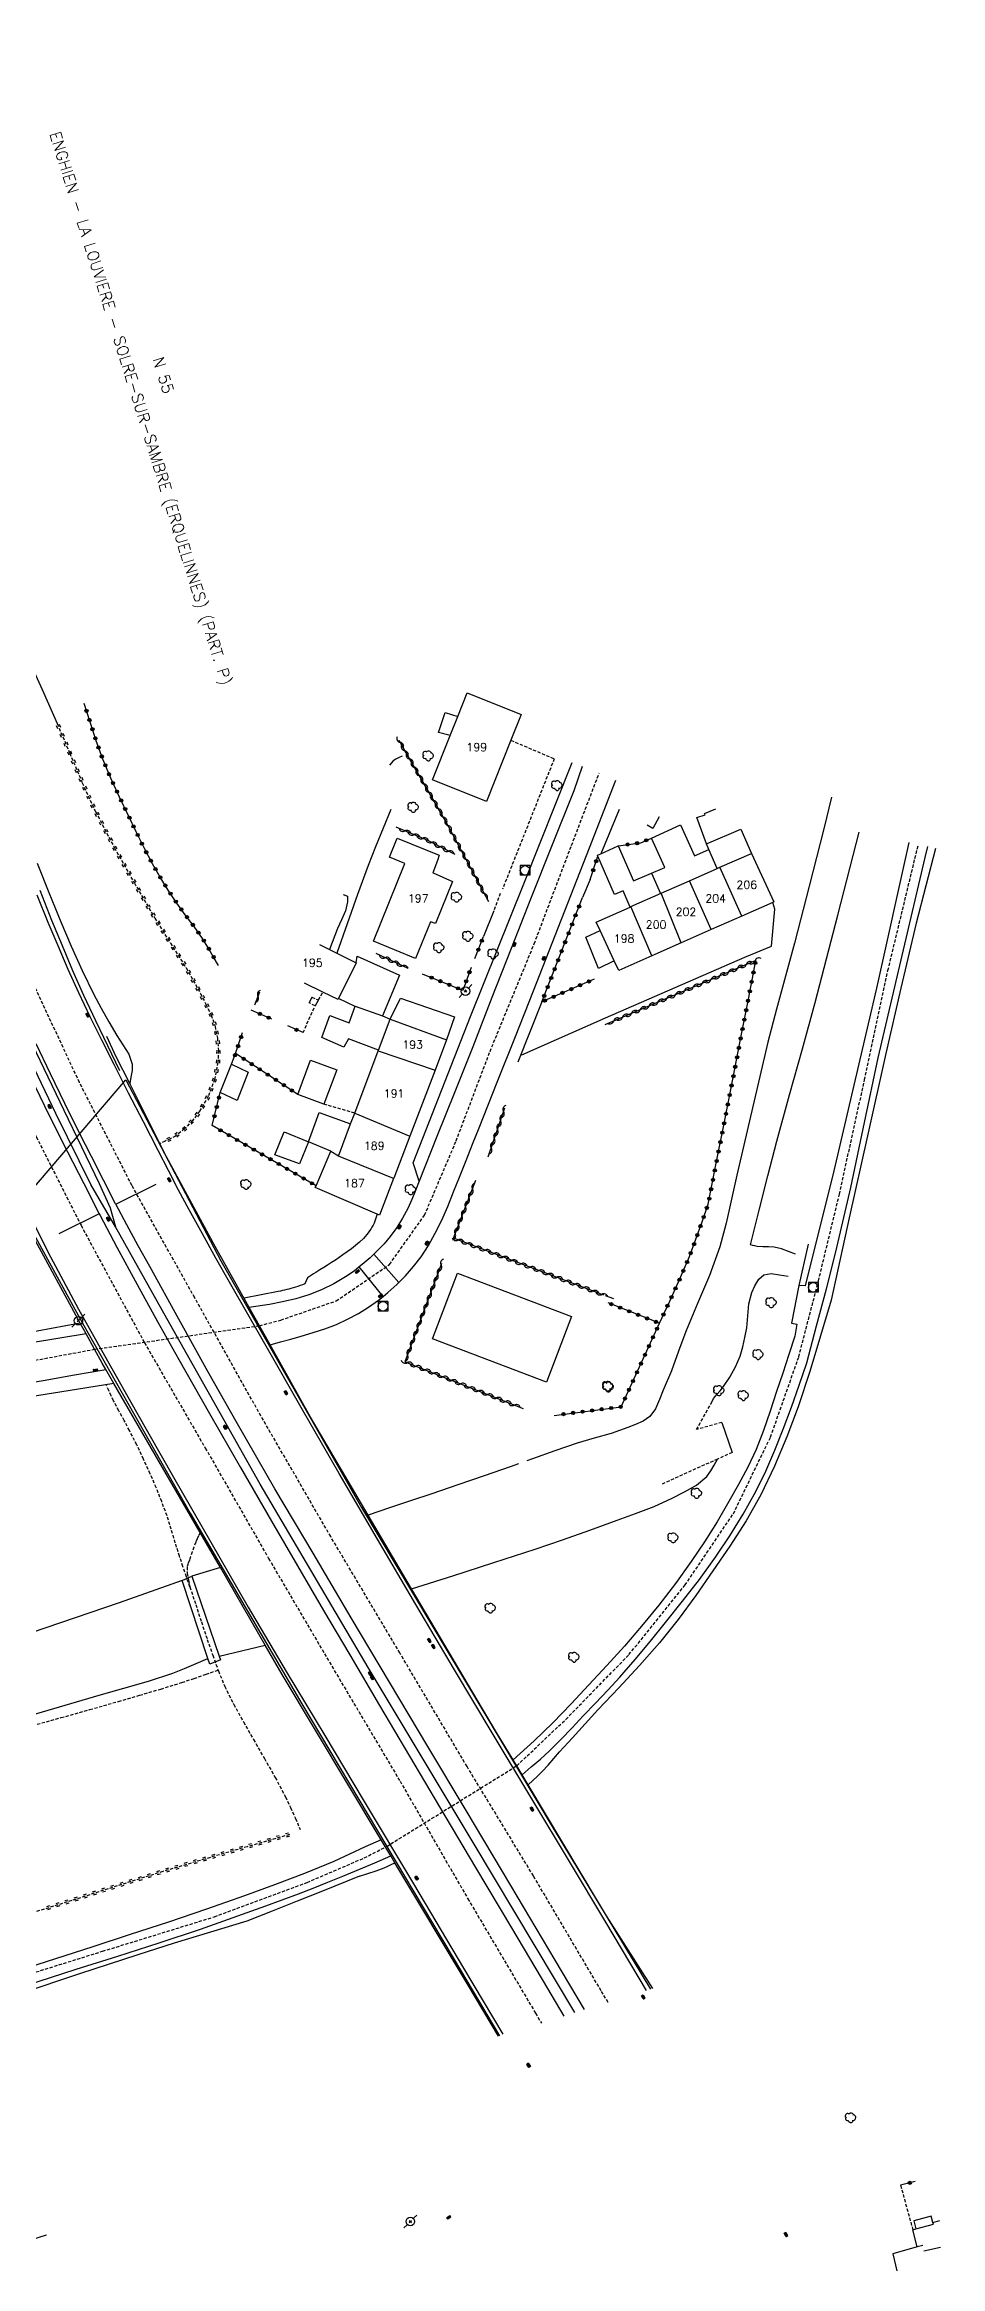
# Model space of a CAD drawing. Header units: millimetres. Extents: x 132999 to 134001, y 129000 to 130000.
# Drawn here: x 133276.5 to 133416.4, y 129652.9 to 130000 of the extents above; entities that cross this region are included whole.
import ezdxf
from ezdxf.enums import TextEntityAlignment as Align

# ---------------------------------------------------------------- set-up
doc = ezdxf.new("R2010")
doc.units = ezdxf.units.MM
doc.linetypes.add('DASHED', pattern=[0.75, 0.5, -0.25])
doc.layers.get('0').update_dxf_attribs({"linetype": 'CONTINUOUS'})
for name, color, linetype in [('W0001', 6, 'DASHED'), ('W0008', 7, 'CONTINUOUS'), ('W0010', 4, 'CONTINUOUS'), ('W0014', 7, 'CONTINUOUS'), ('W0017', 7, 'CONTINUOUS'), ('W0020', 2, 'CONTINUOUS'), ('W0070', 7, 'DASHED'), ('W0071', 7, 'CONTINUOUS'), ('W0101', 7, 'CONTINUOUS'), ('W0104', 1, 'CONTINUOUS'), ('W0105', 7, 'CONTINUOUS'), ('W0112', 1, 'DASHED'), ('W0120', 7, 'CONTINUOUS'), ('W0211', 2, 'CONTINUOUS'), ('W0214', 2, 'CONTINUOUS'), ('W0220', 5, 'DASHED'), ('W0300', 7, 'CONTINUOUS'), ('W0310', 3, 'CONTINUOUS'), ('W0323', 7, 'CONTINUOUS'), ('W0333', 7, 'CONTINUOUS'), ('W0401', 7, 'CONTINUOUS'), ('W0420', 7, 'CONTINUOUS'), ('W0473', 7, 'CONTINUOUS'), ('W0510', 5, 'CONTINUOUS'), ('W0511', 5, 'CONTINUOUS'), ('W0989', 7, 'CONTINUOUS'), ('W0990', 7, 'CONTINUOUS'), ('W0991', 7, 'CONTINUOUS'), ('W1102', 7, 'CONTINUOUS')]:
    doc.layers.add(name, color=color, linetype=linetype)
doc.styles.get("Standard").update_dxf_attribs({"font": 'romans.shx', "width": 0.85})

# ---------------------------------------------------------------- blocks, each defined once
blk = doc.blocks.new('T401')
for p, q in [((-0.3, 0.3), (0, 0.3)), ((-0.3, -0.25), (-0.3, 0.3)), ((-0.3, 0.15), (0, 0.15)), ((-0.3, 0), (0, 0)), ((0, 0.3), (0, -0.25)), ((-0.3, -0.15), (0, -0.15)), ((-0.3, -0.25), (-0.3, -0.3)), ((-0.3, -0.3), (0, -0.3)), ((0, -0.3), (0, -0.25))]:
    blk.add_line(p, q)
blk = doc.blocks.new('T473')
for p, q in [((-0.166667, 0.166667), (0.166667, -0.166667)), ((-0.166667, -0.166667), (0.166667, 0.166667)), ((0.500001, 0.500001), (1.000002, 1.000002)), ((-1.000002, -1.000002), (-0.500001, -0.500001))]:
    blk.add_line(p, q)
blk.add_ellipse((0, 0), major_axis=(0.471405, 0.471405), ratio=1, start_param=5.4977871438, end_param=11.780972451)
blk = doc.blocks.new('T420')
for p, q in [((0.75, 0.75), (-0.75, 0.75)), ((-0.75, 0.75), (-0.75, -0.75)), ((0.75, 0.75), (0.75, -0.75)), ((0.75, -0.75), (-0.75, -0.75))]:
    blk.add_line(p, q)
blk.add_ellipse((0, 0), major_axis=(-0.53, 0.53), ratio=1, start_param=3.926991, end_param=10.210176)
blk = doc.blocks.new('T300')
for p, q in [((-0.8, 0.51), (-0.86, 0.34)), ((-0.86, 0.34), (-0.86, 0.17)), ((-0.86, 0.17), (-0.74, 0.06)), ((-0.69, 0.63), (-0.8, 0.51)), ((-0.8, -0.06), (-0.74, 0.06)), ((-0.74, 0.06), (-0.69, 0.11)), ((-0.57, 0.69), (-0.69, 0.63)), ((-0.46, 0.69), (-0.57, 0.69)), ((-0.29, 0.63), (-0.46, 0.69)), ((-0.29, 0.63), (-0.17, 0.74)), ((-0.23, 0.57), (-0.29, 0.63)), ((-0.17, 0.74), (-0.06, 0.8)), ((-0.06, 0.8), (0.06, 0.8)), ((0.06, 0.8), (0.23, 0.74)), ((0.23, 0.74), (0.34, 0.63)), ((0.34, 0.63), (0.4, 0.51)), ((0.46, 0.46), (0.34, 0.46)), ((0.4, 0.51), (0.4, 0.46)), ((0.57, 0.4), (0.46, 0.46)), ((0.57, 0.4), (0.69, 0.29)), ((0.69, 0.29), (0.74, 0.17)), ((0.74, 0.06), (0.69, -0.17)), ((0.74, 0.17), (0.74, 0.06)), ((-0.8, -0.17), (-0.8, -0.06)), ((-0.8, -0.23), (-0.8, -0.17)), ((-0.74, -0.34), (-0.8, -0.23)), ((-0.69, -0.4), (-0.74, -0.34)), ((-0.51, -0.46), (-0.69, -0.4)), ((-0.4, -0.46), (-0.51, -0.46)), ((-0.4, -0.46), (-0.34, -0.46)), ((-0.34, -0.46), (-0.34, -0.4)), ((-0.34, -0.51), (-0.34, -0.46)), ((-0.29, -0.63), (-0.34, -0.51)), ((-0.17, -0.74), (-0.29, -0.63)), ((-0.06, -0.8), (-0.17, -0.74)), ((0.06, -0.8), (-0.06, -0.8)), ((0.17, -0.74), (0.06, -0.8)), ((0.23, -0.69), (0.17, -0.74)), ((0.29, -0.46), (0.23, -0.46)), ((0.29, -0.63), (0.23, -0.69)), ((0.46, -0.4), (0.29, -0.46)), ((0.34, -0.51), (0.29, -0.63)), ((0.34, -0.51), (0.34, -0.46)), ((0.57, -0.34), (0.46, -0.4)), ((0.63, -0.29), (0.57, -0.34)), ((0.69, -0.17), (0.63, -0.29))]:
    blk.add_line(p, q)
blk = doc.blocks.new('t323o')
at = {"color": 0, "linetype": 'Continuous'}
for radius in [0.25, 0.15]:
    blk.add_circle((0, 0), radius, dxfattribs=at)
blk = doc.blocks.new('t310o')
at = {"color": 0, "linetype": 'Continuous'}
for centre, start, end in [((-0.5, 0.38), 216.8699, 323.1304), ((0.5, -0.37), 36.8699, 143.1303)]:
    blk.add_arc(centre, 0.625, start, end, dxfattribs=at)
blk = doc.blocks.new('t220o')
at = {"color": 0, "linetype": 'Continuous'}
for p, q in [((-0.25, 0.25), (0.25, 0.25)), ((-0.25, -0.25), (0.25, -0.25))]:
    blk.add_line(p, q, dxfattribs=at)

msp = doc.modelspace()

# ---------------------------------------------------------------- linework, layer by layer
at = {"layer": 'W0001'}
for points in [[(133223.84, 130000), (133226.65, 129979.45), (133230.53, 129958.02), (133235.12, 129937.94), (133240.2, 129918.66), (133246.79, 129898.31), (133253.05, 129880.1), (133259.47, 129863.84), (133266.93, 129846.77), (133275.21, 129829.37), (133282.2, 129815.55), (133292.1, 129797.22), (133301.61, 129780.76), (133311.5, 129763.51), (133320.99, 129747.33), (133332.02, 129728.72), (133342.61, 129710.36), (133353.18, 129692.49), (133354.09, 129690.95)], [(133364.5, 129694.18), (133363.42, 129696), (133352.85, 129713.93), (133342.48, 129731.02), (133331.99, 129748.75), (133321.19, 129766.93), (133310.3, 129785.76), (133299.95, 129804.24), (133290.15, 129821.77), (133281.95, 129837.88), (133274.38, 129854.08), (133268.23, 129869.03), (133262.81, 129884.18), (133257.6, 129898.76), (133252.76, 129913.82), (133248.76, 129928.59), (133245.16, 129944.04), (133241.76, 129960.32), (133238.97, 129975.76), (133236.57, 129992.51), (133235.7, 130000)], [(133256.24, 129791.49), (133272.83, 129794.07), (133284.31, 129796.19), (133310.07, 129799.87), (133313.41, 129800.76), (133322.06, 129803.75), (133330.38, 129809.44), (133335.85, 129817.14), (133340.78, 129828.73), (133346.07, 129842.71), (133352.98, 129859.54), (133358.8, 129874.9), (133363.1, 129886.15)], [(133205.71, 129676), (133214.2, 129678.69), (133231.33, 129684.36), (133250.91, 129690.76), (133268.02, 129696.69), (133285.56, 129702.16), (133303.04, 129707.55), (133317.51, 129712.91), (133326.42, 129716.74), (133329.94, 129718.54), (133350.24, 129731.13), (133357.91, 129738.38), (133367.77, 129748.49), (133376.54, 129759.37), (133384.07, 129770.51), (133389.88, 129782.48), (133394.28, 129795), (133397.36, 129806.87), (133400.63, 129820.4), (133404.55, 129838.25), (133408.21, 129855.36), (133412.96, 129875.03)]]:
    msp.add_lwpolyline(points, dxfattribs=at)
at = {"layer": 'W0008'}
for points in [[(133360.46, 129887.21), (133359.15, 129883.42), (133355.76, 129874.96), (133352.39, 129866.48), (133349.38, 129858.8), (133346.38, 129851.11), (133343.37, 129843.43), (133340.59, 129836.42), (133337.79, 129829.43), (133334.99, 129822.43)], [(133351.07, 129729.74), (133352.5, 129730.96), (133353.94, 129732.19), (133355.34, 129733.46), (133357.14, 129735.24), (133358.89, 129737.08), (133360.63, 129738.92), (133362.54, 129740.92), (133364.45, 129742.92), (133366.32, 129744.95), (133368.75, 129747.75), (133371.13, 129750.6), (133373.46, 129753.49), (133376.14, 129756.83), (133378.76, 129760.22), (133381.27, 129763.7), (133383.5, 129767.04), (133385.62, 129770.45), (133387.58, 129773.95), (133389.12, 129777.14), (133390.54, 129780.41), (133391.86, 129783.7), (133393.14, 129787.13), (133394.33, 129790.6), (133395.52, 129794.06), (133397.06, 129799.84), (133398.6, 129805.61), (133400.07, 129811.4), (133402.4, 129821.47), (133404.54, 129831.59), (133406.68, 129841.7), (133414.04, 129873.01), (133414.42, 129874.7)], [(133411.49, 129875.36), (133406.4, 129852.6), (133399.76, 129824.04), (133395.29, 129806.1), (133394.3, 129806.16)], [(133370.53, 129696.04), (133369.38, 129697.96), (133364.02, 129706.94), (133358.66, 129715.91), (133352.61, 129725.97), (133346.57, 129736.04), (133340.55, 129746.12), (133334.51, 129756.32), (133328.5, 129766.54), (133322.53, 129776.79), (133316.79, 129786.73), (133311.09, 129796.7), (133305.38, 129806.66), (133303.27, 129810.43), (133301.15, 129814.2), (133299.07, 129817.98), (133297.45, 129821.05), (133295.86, 129824.13), (133294.27, 129827.22), (133291.95, 129831.69), (133289.64, 129836.17), (133287.36, 129840.66), (133285.49, 129844.38), (133283.64, 129848.12), (133281.85, 129851.88), (133280.2, 129855.51), (133278.61, 129859.18), (133277.07, 129862.86), (133275.35, 129867.1)], [(133281.97, 129829.97), (133279.7, 129834.6), (133277.43, 129839.23), (133275.22, 129843.88)], [(133274.36, 129838.64), (133277.2, 129832.83), (133280.09, 129827.05), (133282.62, 129822.07), (133285.05, 129817.37), (133285.19, 129817.1), (133287.8, 129812.16), (133290.98, 129806.29), (133294.22, 129800.44), (133297.49, 129794.61), (133302.26, 129786.16), (133307.09, 129777.74), (133311.95, 129769.34), (133316, 129762.37), (133320.08, 129755.41), (133324.16, 129748.46), (133328.83, 129740.54), (133333.52, 129732.63), (133338.2, 129724.72)], [(133292.93, 129809.1), (133291.14, 129812.36), (133289.36, 129815.63), (133287.63, 129818.84), (133287.6, 129818.91), (133285.7, 129822.58), (133283.83, 129826.28), (133281.97, 129829.97)], [(133274.9, 129815.68), (133277.43, 129810.61), (133281.79, 129802.46), (133286.33, 129794.4), (133290.87, 129786.35)], [(133360.85, 129693.05), (133356.25, 129700.78), (133349.31, 129712.45), (133342.37, 129724.13), (133336.37, 129734.16), (133330.37, 129744.2), (133324.39, 129754.25), (133318.43, 129764.32), (133312.49, 129774.41), (133306.63, 129784.54), (133302.03, 129792.71), (133297.48, 129800.9), (133292.93, 129809.1)], [(133394.3, 129806.16), (133393.16, 129800.28), (133393.99, 129800.1), (133393.68, 129798.25)], [(133393.68, 129798.25), (133392.74, 129795.35), (133391.79, 129792.46), (133390.82, 129789.57), (133389.82, 129786.54), (133388.8, 129783.51), (133387.63, 129780.55), (133386.33, 129777.79), (133384.89, 129775.09), (133383.39, 129772.43), (133381.52, 129769.24), (133379.55, 129766.12), (133377.49, 129763.05), (133375.01, 129759.6), (133372.42, 129756.23), (133369.73, 129752.93), (133367.07, 129749.82), (133364.32, 129746.77), (133361.52, 129743.77), (133358.73, 129740.79), (133355.89, 129737.86), (133352.96, 129735.02), (133351.87, 129734.03), (133350.77, 129733.05), (133349.67, 129732.07)], [(133290.87, 129786.35), (133296.66, 129776.2), (133302.45, 129766.05), (133308.29, 129755.93), (133314.25, 129745.88), (133320.26, 129735.85), (133326.27, 129725.83), (133334.11, 129712.68), (133341.94, 129699.53), (133348.07, 129689.22)], [(133338.2, 129724.72), (133343.83, 129715.26), (133349.45, 129705.8), (133355.07, 129696.33), (133357.61, 129692.04)], [(133329.05, 129719.59), (133326.6, 129718.45), (133324.15, 129717.31), (133321.69, 129716.2), (133317.08, 129714.3), (133312.42, 129712.52), (133307.74, 129710.8), (133301.81, 129708.72), (133295.86, 129706.73), (133289.89, 129704.77), (133284.07, 129702.86), (133278.24, 129700.99), (133272.4, 129699.12), (133266.67, 129697.31), (133260.92, 129695.5), (133255.19, 129693.67), (133249.06, 129691.64), (133242.95, 129689.57), (133236.83, 129687.52), (133229.59, 129685.11), (133222.35, 129682.71), (133215.11, 129680.32), (133208.48, 129678.11), (133202.12, 129676)], [(133210.8, 129676), (133214.84, 129677.32), (133222.22, 129679.76), (133229.29, 129682.13), (133236.36, 129684.51), (133243.43, 129686.88), (133250.15, 129689.12), (133256.88, 129691.36), (133263.6, 129693.58), (133269.55, 129695.51), (133275.51, 129697.43), (133281.46, 129699.35), (133287.95, 129701.42), (133294.43, 129703.49), (133300.88, 129705.63), (133305.98, 129707.42), (133311.06, 129709.27), (133316.14, 129711.11), (133318.46, 129712.02), (133320.77, 129712.94), (133323.08, 129713.87), (133325.58, 129714.92), (133328.08, 129715.98), (133330.57, 129717.05)]]:
    msp.add_lwpolyline(points, dxfattribs=at)
at = {"layer": 'W0010'}
for points in [[(133255.92, 129889.32), (133260.26, 129877.76), (133266.32, 129862.76), (133272.08, 129849.07), (133279.52, 129833.52), (133285.06, 129822.06), (133286.75, 129818.29), (133287.61, 129815.3), (133283.72, 129821.92), (133278.26, 129833.02), (133271.61, 129846.99), (133264.74, 129862.96), (133258.46, 129878.22), (133254.56, 129889.13)], [(133288.25, 129839.7), (133286.37, 129843.6), (133284.49, 129847.5), (133282.66, 129851.43), (133280.95, 129855.32), (133279.29, 129859.23), (133277.67, 129863.16), (133275.83, 129867.85)], [(133371.52, 129696.35), (133364.28, 129707.71), (133362.87, 129710.06), (133352.04, 129728.13), (133351.07, 129729.74), (133350.24, 129731.13), (133349.67, 129732.07), (133347.1, 129736.35), (133333.83, 129758.77), (133331.88, 129762.07), (133327.05, 129770.29), (133318.04, 129785.59), (133311.73, 129796.9), (133310.07, 129799.87), (133308.47, 129802.74), (133303.16, 129812.25), (133295.55, 129826.26), (133294.52, 129828.34), (133291.04, 129835.31), (133289.82, 129837.7), (133287.7, 129841.87), (133286.23, 129845.04)], [(133265.04, 129833.48), (133266.81, 129829.8), (133272.63, 129818.2), (133274.2, 129815.33), (133282.42, 129800.29), (133299.26, 129770.6), (133316.68, 129740.8), (133329.94, 129718.54), (133337.08, 129706.55), (133340.3, 129701.13), (133347.56, 129688.93)], [(133359.31, 129692.58), (133343.61, 129718.9), (133327.03, 129746.49), (133310.18, 129775.11), (133295.6, 129800.98), (133287.61, 129815.3)]]:
    msp.add_lwpolyline(points, dxfattribs=at)
at = {"layer": 'W0014'}
for points in [[(133334.99, 129822.43), (133334.08, 129825.32), (133343.04, 129848.19), (133351.37, 129868.87), (133358.92, 129887.83)], [(133341.3, 129823.09), (133342.33, 129825.66), (133343.35, 129828.22), (133344.38, 129830.79), (133347.21, 129837.91), (133350.04, 129845.04), (133352.85, 129852.18), (133355.78, 129859.63), (133358.71, 129867.08), (133361.63, 129874.53), (133365.73, 129885.1)], [(133366.25, 129880.5), (133363.38, 129873.6)], [(133361.71, 129869.59), (133360.52, 129866.76)], [(133346.69, 129864.69), (133345.04, 129860.64)], [(133354.18, 129850.45), (133350.43, 129841.03)], [(133334.99, 129822.43), (133334.43, 129821), (133333.87, 129819.57), (133333.24, 129818.18), (133332.41, 129816.67), (133331.5, 129815.21), (133330.5, 129813.82), (133329.52, 129812.65), (133328.46, 129811.54), (133327.93, 129811.03), (133327.36, 129810.49), (133326.13, 129809.42), (133325.66, 129809.05), (133324.85, 129808.41), (133323.52, 129807.48), (133321.68, 129806.41), (133319.74, 129805.48), (133317.76, 129804.69), (133315.75, 129804.07), (133313.68, 129803.59), (133311.61, 129803.2), (133310.56, 129803.03), (133309.52, 129802.88), (133308.47, 129802.74)], [(133311.73, 129796.9), (133313.35, 129797.34), (133314.98, 129797.78), (133316.59, 129798.25), (133318.45, 129798.8), (133320.3, 129799.38), (133322.11, 129800.06), (133323.83, 129800.87), (133325.51, 129801.77), (133327.12, 129802.77), (133328.65, 129803.86), (133329.36, 129804.43), (133330.11, 129805.04), (133331.51, 129806.31), (133331.81, 129806.6), (133332.86, 129807.66), (133334.14, 129809.1), (133335.32, 129810.61), (133336.48, 129812.42), (133337.51, 129814.32), (133338.47, 129816.26), (133339.48, 129818.51), (133340.39, 129820.8), (133341.3, 129823.09)], [(133328.45, 129817.31), (133327.99, 129815.89), (133327.82, 129815.58), (133327.64, 129815.28), (133327.44, 129814.97), (133327.24, 129814.68), (133327.04, 129814.39), (133326.82, 129814.11), (133326.29, 129813.5), (133325.7, 129812.93), (133325.08, 129812.4), (133324.42, 129811.9), (133323.76, 129811.41), (133323.1, 129810.93), (133322.52, 129810.51), (133321.92, 129810.11), (133321.32, 129809.73), (133320.71, 129809.35), (133320.1, 129808.97), (133319.49, 129808.59), (133319.17, 129808.38), (133318.85, 129808.17), (133318.53, 129807.96), (133318.2, 129807.75), (133317.88, 129807.54), (133317.56, 129807.33), (133317.17, 129806.42), (133316.81, 129806.28), (133316.45, 129806.15), (133316.08, 129806.02), (133315.72, 129805.9), (133315.35, 129805.79), (133314.98, 129805.68), (133314.65, 129805.59), (133314.33, 129805.51), (133314, 129805.43), (133313.67, 129805.35), (133313.34, 129805.28), (133313.01, 129805.21), (133307.67, 129804.18)], [(133282.08, 129800.29), (133279.83, 129799.87), (133277.58, 129799.45), (133275.34, 129799.04), (133273.81, 129798.73), (133272.28, 129798.43), (133270.74, 129798.26), (133269.4, 129798.27), (133268.05, 129798.39), (133266.74, 129798.63), (133265.26, 129799.08), (133263.82, 129799.69), (133262.48, 129800.45), (133261.5, 129801.19), (133260.58, 129802.04), (133259.66, 129802.88), (133257.3, 129801.43)], [(133282.99, 129798.62), (133270.02, 129796.48), (133269.08, 129796.4), (133268.15, 129796.33), (133267.22, 129796.29), (133266.1, 129796.29), (133264.99, 129796.34), (133263.89, 129796.5), (133262.95, 129796.76), (133262.02, 129797.1), (133261.12, 129797.52), (133260.17, 129798.03), (133259.27, 129798.62), (133258.49, 129799.34), (133258.05, 129799.99), (133257.67, 129800.71), (133257.3, 129801.43)], [(133181.86, 129773.59), (133191.29, 129775.58), (133200.73, 129777.57), (133210.18, 129779.51), (133217.85, 129781.03), (133225.52, 129782.52), (133233.19, 129784.01), (133237.64, 129784.84), (133242.09, 129785.68), (133246.55, 129786.49), (133250.49, 129787.19), (133254.43, 129787.87), (133258.38, 129788.53), (133262.71, 129789.2), (133267.04, 129789.84), (133271.37, 129790.5), (133276.27, 129791.32), (133281.17, 129792.18), (133286.06, 129793.04)], [(133287.32, 129790.86), (133283.1, 129790.17), (133278.88, 129789.48), (133274.65, 129788.79), (133268.6, 129787.81), (133262.54, 129786.84), (133256.48, 129785.88), (133252.31, 129785.24), (133248.14, 129784.6), (133243.98, 129783.93), (133240.09, 129783.26), (133236.2, 129782.56), (133232.32, 129781.86)]]:
    msp.add_lwpolyline(points, dxfattribs=at)
at = {"layer": 'W0017'}
for points in [[(133390.04, 129859.17), (133390.57, 129864.93), (133390.22, 129865.99)], [(133351.05, 129842.16), (133364.1, 129847.94), (133385.85, 129857.43), (133390.04, 129859.17)]]:
    msp.add_lwpolyline(points, dxfattribs=at)
at = {"layer": 'W0020'}
for points in [[(133327.93, 129811.03), (133331.81, 129806.6)], [(133329.36, 129804.43), (133325.66, 129809.05)]]:
    msp.add_lwpolyline(points, dxfattribs=at)
at = {"layer": 'W0070'}
for points in [[(133300.8, 129767.55), (133300.57, 129767.05), (133300.33, 129766.56), (133300.11, 129766.05), (133299.83, 129765.3), (133299.57, 129764.54), (133299.32, 129763.78), (133299.12, 129763.26), (133298.93, 129762.74), (133298.79, 129762.21), (133298.8, 129761.18), (133299.01, 129760.12), (133299.21, 129759.07), (133298.66, 129760.66), (133298.11, 129762.25), (133297.58, 129763.85), (133296.93, 129765.96), (133296.3, 129768.07), (133295.63, 129770.18), (133294.81, 129772.39), (133293.94, 129774.58), (133293.02, 129776.74), (133291.98, 129779.02), (133290.9, 129781.26), (133289.77, 129783.49), (133288.95, 129785.05), (133288.1, 129786.59), (133287.29, 129788.15), (133286.91, 129788.94), (133286.53, 129789.73), (133286.16, 129790.51)], [(133299.21, 129759.07), (133300.11, 129756.34), (133301, 129753.6), (133301.92, 129750.87), (133302.77, 129748.4), (133303.61, 129746.07), (133303.65, 129745.95), (133304.64, 129743.54), (133306.04, 129740.73), (133307.58, 129737.98), (133309.14, 129735.24), (133310.83, 129732.27), (133312.53, 129729.31), (133314.12, 129726.29), (133314.91, 129724.6), (133315.68, 129722.89), (133316.44, 129721.18)], [(133274.62, 129737.42), (133279.1, 129738.65), (133283.57, 129739.9), (133288.04, 129741.19), (133291.36, 129742.15), (133294.67, 129743.12), (133297.97, 129744.15), (133299.85, 129744.78), (133301.73, 129745.43), (133303.61, 129746.07)]]:
    msp.add_lwpolyline(points, dxfattribs=at)
at = {"layer": 'W0071'}
msp.add_lwpolyline([(133119.13, 129606.84), (133124.99, 129608.49), (133130.86, 129610.15), (133136.7, 129611.87), (133144.53, 129614.34), (133152.32, 129616.91), (133160.11, 129619.48), (133174.9, 129624.23), (133189.7, 129628.96), (133204.46, 129633.79), (133214.88, 129637.31), (133225.29, 129640.88), (133235.7, 129644.42), (133244.27, 129647.28), (133252.86, 129650.12), (133261.43, 129652.98), (133261.43, 129652.98), (133276.82, 129657.85), (133276.82, 129657.85)], dxfattribs=at)
at = {"layer": 'W0101'}
for points in [[(133342.5, 129898.71), (133350.94, 129895.35), (133349.33, 129891.32), (133345.52, 129881.77), (133337.08, 129885.14), (133339.85, 129892.07), (133341.03, 129895.02)], [(133340.21, 129869.28), (133337.55, 129862.7), (133336.76, 129862.94), (133334.46, 129857.25), (133327.86, 129859.91), (133332.78, 129872.08), (133330.4, 129873.04), (133331.59, 129876), (133338.14, 129873.35), (133337.89, 129872.54), (133337.16, 129870.61), (133337.2, 129870.59)], [(133337.09, 129797.84), (133341, 129808.1), (133358.81, 129801.31), (133354.9, 129791.06)]]:
    msp.add_lwpolyline(points, close=True, dxfattribs=at)
for points in [[(133381.97, 129871.47), (133386.88, 129873.64), (133390.4, 129866.07), (133390.22, 129865.99), (133385.41, 129863.86)], [(133377.24, 129869.38), (133381.53, 129871.28), (133381.97, 129871.47)], [(133368.08, 129865.33), (133372.78, 129867.41)], [(133372.78, 129867.41), (133377.24, 129869.38)], [(133366.17, 129855.35), (133365.46, 129856.87), (133363.25, 129861.61), (133362.65, 129862.92), (133367.95, 129865.27), (133368.08, 129865.33)], [(133385.41, 129863.86), (133380.61, 129861.74)], [(133375.91, 129859.66), (133371.33, 129857.64)], [(133380.61, 129861.74), (133375.91, 129859.66)], [(133325.16, 129856.55), (133322.43, 129850.96), (133322.36, 129850.82), (133319.97, 129851.99), (133317.09, 129853.39)], [(133319.45, 129859.43), (133321.02, 129858.64), (133322.17, 129858.06), (133325.16, 129856.55)], [(133371.33, 129857.64), (133366.17, 129855.35)], [(133328.6, 129842.78), (133328.65, 129842.91), (133330.48, 129847.76)], [(133330.48, 129847.76), (133339.3, 129844.54)], [(133324.94, 129833.08), (133328.6, 129842.78)], [(133339.3, 129844.54), (133337.48, 129839.77)], [(133337.48, 129839.77), (133333.55, 129829.49)], [(133322.42, 129826.38), (133322.41, 129826.37), (133324.3, 129831.38), (133324.94, 129833.08)], [(133333.55, 129829.49), (133331.04, 129822.93)], [(133328.83, 129817.15), (133318.79, 129821.46), (133318.91, 129821.74), (133321.22, 129827.13), (133322.42, 129826.38)], [(133331.04, 129822.93), (133331.02, 129822.87), (133328.83, 129817.15)]]:
    msp.add_lwpolyline(points, dxfattribs=at)
at = {"layer": 'W0104'}
for points in [[(133339.85, 129892.07), (133338.04, 129892.51), (133339.05, 129895.66), (133341.03, 129895.02)], [(133366.37, 129880.54), (133366.37, 129880.54)], [(133379.87, 129875.12), (133378.39, 129879.23), (133379.65, 129879.68), (133379.58, 129879.85), (133381.36, 129880.59)], [(133367.95, 129865.27), (133366.86, 129867.82), (133365.5, 129867.23), (133362.93, 129873.23), (133362.87, 129873.37), (133363.38, 129873.6), (133366.08, 129874.84), (133368.46, 129869.38), (133368.46, 129869.37), (133373.36, 129871.46), (133373.36, 129871.46), (133371.27, 129876.03), (133375.8, 129878.09), (133378.01, 129873.24)], [(133372.5, 129879.34), (133371.5, 129877.53), (133370.6, 129878.04)], [(133381.53, 129871.28), (133380.23, 129874.27), (133379.87, 129875.12), (133385.23, 129877.44), (133386.88, 129873.64)], [(133378.01, 129873.24), (133380.23, 129874.27)], [(133371.28, 129870.57), (133372.68, 129867.36)], [(133365.46, 129856.87), (133362.99, 129855.69), (133361.01, 129860.54), (133363.25, 129861.61)], [(133325.16, 129856.55), (133325.33, 129857.58), (133331.92, 129854.62), (133329.28, 129848.26), (133330.48, 129847.76), (133332.1, 129851.02), (133340.54, 129848.1), (133339.3, 129844.54)], [(133328.65, 129842.91), (133323.95, 129844.67), (133323.23, 129843.4), (133319.79, 129844.91), (133321.05, 129848.31), (133324.06, 129847.19), (133325.02, 129849.76), (133325.01, 129849.73), (133322.43, 129850.96)], [(133325.02, 129849.76), (133329.28, 129848.26)], [(133321.22, 129827.13), (133317.72, 129828.61), (133319.4, 129833.18), (133324.3, 129831.38)], [(133412.79, 129655.99), (133412.09, 129658.66), (133412.56, 129658.79), (133415.3, 129659.51), (133415.22, 129659.81), (133416.32, 129660.1)], [(133415.22, 129659.81), (133414.97, 129660.78), (133412.23, 129660.07), (133412.56, 129658.79)], [(133413.64, 129656.18), (133413.64, 129656.18), (133413.64, 129656.18), (133412.79, 129655.99), (133408.96, 129654.9), (133409.59, 129652.25)], [(133416.43, 129655.9), (133416.43, 129655.9), (133413.8, 129655.31)]]:
    msp.add_lwpolyline(points, dxfattribs=at)
for points in [[(133303.95, 129836.32), (133305.68, 129840.73), (133308.33, 129839.45), (133306.6, 129835.04)], [(133320.12, 129834.47), (133316.04, 129836.01), (133318.06, 129841.36), (133322.14, 129839.82)], [(133317.72, 129828.61), (133316.32, 129825.17), (133312.47, 129826.54), (133313.94, 129830.15)]]:
    msp.add_lwpolyline(points, close=True, dxfattribs=at)
at = {"layer": 'W0105'}
for points in [[(133318.23, 129851.17), (133317.84, 129850.3)], [(133319.28, 129850.76), (133318.75, 129849.84)]]:
    msp.add_lwpolyline(points, dxfattribs=at)
at = {"layer": 'W0112'}
for points in [[(133349.33, 129891.32), (133356.1, 129888.42), (133348.03, 129868.08)], [(133347.65, 129867.4), (133346.69, 129864.69)], [(133316.88, 129845.65), (133318.75, 129849.84), (133317.84, 129850.3)], [(133318.23, 129851.17), (133319.28, 129850.76), (133319.97, 129851.99)], [(133324.94, 129833.08), (133320.12, 129834.47)], [(133382.26, 129784.76), (133378.34, 129783.65), (133380.55, 129787.63)], [(133383.86, 129780.06), (133381.6, 129779.04), (133372.83, 129775.09)], [(133410.18, 129665.61), (133412.09, 129658.66)]]:
    msp.add_lwpolyline(points, dxfattribs=at)
at = {"layer": 'W0120'}
for points in [[(133347.41, 129688.9), (133342.64, 129696.88), (133331.21, 129715.99), (133330.57, 129717.05), (133329.05, 129719.59), (133313.6, 129745.41), (133310.95, 129749.99), (133303.96, 129762.08), (133300.8, 129767.55), (133287.32, 129790.86), (133286.06, 129793.04), (133285.49, 129794.02), (133284.31, 129796.19), (133282.99, 129798.62), (133282.08, 129800.29), (133274.03, 129815.06), (133272.23, 129818.36), (133289.2, 129838.28), (133304.01, 129810.02), (133325.99, 129771.46), (133355.93, 129721.4), (133371.13, 129696.23)], [(133395.77, 129812.63), (133394.3, 129806.16)], [(133382.26, 129784.76), (133383.86, 129780.06)]]:
    msp.add_lwpolyline(points, dxfattribs=at)
msp.add_lwpolyline([(133297.99, 129760.07), (133299.52, 129760.75), (133303.77, 129748.25), (133303.96, 129747.69), (133302.31, 129747.01), (133302.02, 129747.9)], close=True, dxfattribs=at)
at = {"layer": 'W0211'}
for points in [[(133332.34, 129888.84), (133331.86, 129888.6), (133331.38, 129888.37), (133330.95, 129888.09), (133330.37, 129887.44)], [(133275.33, 129872.14), (133277.16, 129867.54), (133279.06, 129862.96), (133280.69, 129859.15), (133282.37, 129855.35), (133284.18, 129851.62), (133285.35, 129849.46), (133286.57, 129847.33), (133287.78, 129845.18), (133288.73, 129843.72), (133289.68, 129842.26), (133290.2, 129840.71), (133290.17, 129839.73), (133290, 129838.71), (133289.82, 129837.7)], [(133323.81, 129866.97), (133323.81, 129866.67), (133323.82, 129866.37), (133323.82, 129866.08), (133323.49, 129864.65), (133322.86, 129863.28), (133322.23, 129861.91), (133321.83, 129860.82), (133321.42, 129859.73), (133321.02, 129858.64)], [(133323.14, 129867.24), (133323.81, 129866.97)]]:
    msp.add_lwpolyline(points, dxfattribs=at)
at = {"layer": 'W0214'}
for points in [[(133254.97, 129957.24), (133256.26, 129952.71), (133257.54, 129948.18), (133258.87, 129943.67), (133260.45, 129938.52), (133262.1, 129933.4), (133263.86, 129928.31), (133266.44, 129921.64), (133269.23, 129915.04), (133272.07, 129908.47), (133274.18, 129903.61), (133276.33, 129898.76), (133278.48, 129893.91)], [(133330.57, 129880.52), (133329.38, 129877.6), (133328.19, 129874.69), (133327.03, 129871.76), (133325.36, 129867.21), (133323.76, 129862.64), (133322.17, 129858.06)]]:
    msp.add_lwpolyline(points, dxfattribs=at)
at = {"layer": 'W0220'}
for points in [[(133278.48, 129893.91), (133280.44, 129889.3), (133282.4, 129884.68), (133284.49, 129880.13), (133287.41, 129874.52), (133290.53, 129869.01), (133293.73, 129863.54), (133296.15, 129859.64), (133298.62, 129855.76), (133300.85, 129851.76), (133301.7, 129850.09), (133302.52, 129848.4), (133303.13, 129846.65), (133303.49, 129844.79), (133303.65, 129842.88), (133303.58, 129841), (133303.06, 129838.33), (133302.08, 129835.72), (133300.71, 129833.36), (133299.63, 129831.93), (133298.38, 129830.6), (133296.97, 129829.5), (133296.18, 129829.08), (133295.35, 129828.71), (133294.52, 129828.34)], [(133314.76, 129720.4), (133308.16, 129718.49), (133301.56, 129716.57), (133294.97, 129714.61), (133287.85, 129712.37), (133280.75, 129710.08), (133273.64, 129707.86)]]:
    msp.add_lwpolyline(points, dxfattribs=at)
at = {"layer": 'W0310'}
for points in [[(133345.87, 129866.07), (133339.14, 129878.73), (133332.76, 129889.69), (133331.88, 129891.29)], [(133340.61, 129873.48), (133336.36, 129875.67), (133331.42, 129877.74)], [(133333.29, 129855.66), (133328.3, 129858)], [(133387.58, 129856.91), (133364, 129846.89)], [(133310.08, 129851.95), (133309.28, 129849.92)], [(133345.78, 129826.23), (133348.4, 129833.88)], [(133363.84, 129804.66), (133340.36, 129813.54), (133343.87, 129822.6)], [(133338.52, 129809.59), (133332.78, 129794.24), (133351.26, 129786.92)], [(133365.39, 129804.07), (133364.13, 129804.55)]]:
    msp.add_lwpolyline(points, dxfattribs=at)
at = {"layer": 'W0323'}
for points in [[(133303.68, 129856.15), (133302.85, 129857.56), (133302.03, 129858.98), (133301.17, 129860.37), (133299.86, 129862.22), (133298.49, 129864.04), (133297.16, 129865.88), (133295.83, 129867.9), (133294.55, 129869.94), (133293.34, 129872.03), (133292.04, 129874.49), (133290.81, 129877), (133289.62, 129879.53), (133288.22, 129882.44), (133286.86, 129885.37), (133285.6, 129888.34), (133284.57, 129891.22), (133283.62, 129894.15), (133282.68, 129897.07)], [(133366.08, 129874.84), (133369.61, 129875.31), (133371.27, 129876.03)], [(133361.71, 129869.59), (133362.93, 129873.23)], [(133362.31, 129853.99), (133354.18, 129850.45), (133360.52, 129866.76)], [(133343.7, 129857.21), (133345.04, 129860.64)], [(133372.53, 129800.25), (133374.13, 129803.71), (133375.72, 129807.18), (133377.21, 129810.68), (133378.23, 129813.39), (133379.18, 129816.12), (133380.14, 129818.85), (133381.46, 129825.53), (133382.77, 129832.21), (133384.09, 129838.89), (133385.25, 129844.89), (133386.41, 129850.9), (133387.58, 129856.91)], [(133341.85, 129852.25), (133335.54, 129854.8)], [(133343.12, 129855.82), (133341.85, 129852.25)], [(133311.99, 129847.77), (133308.75, 129849.17)], [(133305.68, 129840.73), (133306.35, 129842.38), (133307.44, 129845.68)], [(133316.88, 129845.65), (133314.48, 129846.69)], [(133316.04, 129836.01), (133311.02, 129839.31), (133306.35, 129842.38)], [(133302.69, 129831.13), (133303.95, 129836.32)], [(133318.91, 129821.74), (133302.69, 129831.13)], [(133356.07, 129785.87), (133366.56, 129787.21), (133372.53, 129800.25), (133364.54, 129803.42)], [(133412.48, 129666.2), (133410.18, 129665.61)]]:
    msp.add_lwpolyline(points, dxfattribs=at)
at = {"layer": 'W0333'}
for points in [[(133287.63, 129818.84), (133293.92, 129822)], [(133285.05, 129817.37), (133278.72, 129814.2)]]:
    msp.add_lwpolyline(points, dxfattribs=at)
at = {"layer": 'W0510'}
for points in [[(133399.38, 129882.41), (133398.19, 129877.47), (133395.91, 129868.54), (133393.63, 129859.61), (133392.23, 129854.46), (133390.83, 129849.31), (133389.48, 129844.15), (133387.82, 129837.24), (133386.23, 129830.3), (133384.63, 129823.37), (133383.79, 129819.62), (133382.94, 129815.87), (133381.94, 129812.17), (133380.33, 129807.72), (133378.49, 129803.34), (133376.67, 129798.95), (133375.52, 129795.88), (133374.39, 129792.8), (133373.12, 129789.79), (133372.53, 129788.32), (133371.91, 129786.87), (133371.04, 129785.67), (133370.01, 129784.98), (133368.81, 129784.45), (133367.59, 129783.97), (133364.99, 129783.04), (133362.32, 129782.3), (133359.67, 129781.53), (133356.17, 129780.34), (133352.7, 129779.09), (133351.81, 129778.77)], [(133393.77, 129811.06), (133392.67, 129811.46), (133391.57, 129811.87), (133390.45, 129812.15), (133389.56, 129812.21), (133388.67, 129812.19), (133387.78, 129812.26), (133387.44, 129812.33), (133387.1, 129812.42), (133386.76, 129812.5), (133388.11, 129817.9), (133389.46, 129823.3), (133390.85, 129828.68), (133392.82, 129835.92), (133394.86, 129843.14), (133396.84, 129850.38), (133398.64, 129857.17), (133400.39, 129863.97), (133400.39, 129863.97), (133403.73, 129876.97), (133403.73, 129876.97)], [(133415.63, 129874.41), (133415.63, 129874.41), (133412.61, 129862.76), (133410.23, 129852.57), (133407.89, 129842.37), (133405.01, 129829.54), (133402.18, 129816.7), (133399.35, 129803.85), (133397.68, 129798.27), (133396.02, 129792.7), (133394.17, 129787.19), (133392.41, 129782.53), (133390.52, 129777.93), (133388.37, 129773.46), (133386.05, 129769.4), (133383.5, 129765.46), (133380.85, 129761.58), (133378.19, 129757.75), (133375.43, 129753.99), (133372.55, 129750.33), (133369.42, 129746.77), (133366.17, 129743.32), (133362.92, 129739.86), (133360.92, 129737.68), (133358.93, 129735.49), (133356.93, 129733.3)], [(133380.55, 129787.63), (133380.99, 129788.49), (133381.51, 129789.1), (133382.03, 129789.72), (133382.53, 129790.35), (133383.54, 129791.85), (133384.41, 129793.45), (133385.12, 129795.11), (133385.55, 129796.55), (133385.87, 129798.04), (133386.15, 129799.53), (133386.35, 129801.4), (133386.49, 129803.28), (133386.94, 129805.04), (133387.44, 129806.11), (133388.05, 129807.13), (133388.81, 129807.84), (133389.95, 129808.03), (133391.28, 129807.82), (133392.62, 129807.6)], [(133350.5, 129778.31), (133349.22, 129777.85), (133345.14, 129776.43), (133341.07, 129775.02), (133336.98, 129773.62), (133333.67, 129772.51), (133330.36, 129771.4), (133327.05, 129770.29)], [(133333.83, 129758.77), (133340.26, 129760.82), (133346.69, 129762.86), (133353.1, 129764.97), (133357.38, 129766.43), (133361.66, 129767.92), (133365.91, 129769.48), (133368.81, 129770.54), (133371.71, 129771.63), (133374.5, 129772.92), (133376.44, 129773.9), (133378.33, 129774.96), (133379.92, 129776.33), (133380.53, 129777.19), (133381.07, 129778.11), (133381.6, 129779.04)], [(133297.99, 129760.07), (133288.16, 129756.57), (133283.59, 129755.01), (133279.01, 129753.45), (133274.44, 129751.88)], [(133303.96, 129762.08), (133299.52, 129760.75)], [(133303.77, 129748.25), (133310.95, 129749.99)], [(133274.4, 129739.06), (133279.72, 129740.59), (133285.03, 129742.14), (133288.89, 129743.23), (133292.75, 129744.33), (133296.55, 129745.6), (133298.38, 129746.34), (133300.2, 129747.12), (133302.02, 129747.9)], [(133325.69, 129713.89), (133323.76, 129713.1), (133321.83, 129712.31), (133319.9, 129711.53), (133315.97, 129709.97), (133312.03, 129708.42), (133308.1, 129706.87), (133302.43, 129705.13), (133296.76, 129703.4), (133291.1, 129701.62), (133281.94, 129698.62), (133272.8, 129695.54), (133263.67, 129692.45), (133254.79, 129689.47), (133245.9, 129686.49), (133237.02, 129683.52), (133226.53, 129680.02), (133216.04, 129676.52), (133214.47, 129676)]]:
    msp.add_lwpolyline(points, dxfattribs=at)
at = {"layer": 'W0511'}
for points in [[(133352.04, 129728.13), (133352.76, 129728.82), (133353.49, 129729.51), (133354.2, 129730.22), (133355.13, 129731.23), (133356.03, 129732.27), (133356.93, 129733.3)], [(133325.69, 129713.89), (133326.98, 129714.29), (133328.28, 129714.7), (133329.55, 129715.18), (133330.11, 129715.44), (133330.66, 129715.71), (133331.21, 129715.99)]]:
    msp.add_lwpolyline(points, dxfattribs=at)
at = {"layer": 'W1102'}
for points in [[(133385.41, 129863.86), (133381.97, 129871.47)], [(133375.91, 129859.66), (133372.78, 129867.41)], [(133380.61, 129861.74), (133377.24, 129869.38)], [(133371.33, 129857.64), (133368.08, 129865.33)], [(133328.6, 129842.78), (133337.48, 129839.77)], [(133324.94, 129833.08), (133333.55, 129829.49)], [(133331.02, 129822.87), (133322.41, 129826.37)]]:
    msp.add_lwpolyline(points, dxfattribs=at)

# ---------------------------------------------------------------- block references
at = {"layer": 'W0220'}
for p, rotation in [((133278.65, 129893.49), 293.0304889549981), ((133279.24, 129892.11), 293.0304889549981), ((133279.83, 129890.73), 293.0304889549981), ((133280.41, 129889.35), 293.0304889549981), ((133281, 129887.97), 293.0410076318239), ((133281.59, 129886.59), 293.0410076318239), ((133282.18, 129885.21), 293.0410076318239), ((133282.79, 129883.84), 294.6608432975074), ((133283.41, 129882.48), 294.6608432975074), ((133284.04, 129881.11), 294.6608432975074), ((133284.68, 129879.76), 297.4683246706818), ((133285.37, 129878.43), 297.4683246706818), ((133286.07, 129877.1), 297.4683246706818), ((133286.76, 129875.77), 297.4683246706818), ((133287.45, 129874.44), 299.5227840060226), ((133288.19, 129873.13), 299.5227840060226), ((133288.93, 129871.83), 299.5227840060226), ((133289.67, 129870.52), 299.5227840060226), ((133290.41, 129869.22), 299.5227840060226), ((133291.16, 129867.92), 300.3215444962094), ((133291.92, 129866.63), 300.3215444962094), ((133292.68, 129865.33), 300.3215444962094), ((133293.44, 129864.04), 300.3215444962094), ((133294.22, 129862.75), 301.9115034722513), ((133295.01, 129861.48), 301.9115034722513), ((133295.8, 129860.21), 301.9115034722513), ((133296.6, 129858.94), 302.475974510997), ((133297.41, 129857.67), 302.475974510997), ((133298.21, 129856.41), 302.475974510997), ((133298.98, 129855.12), 299.1117187939733), ((133299.71, 129853.81), 299.1117187939733), ((133300.44, 129852.5), 299.1117187939733), ((133301.15, 129851.18), 297.0425049540369), ((133301.82, 129849.84), 295.6651914624903), ((133302.47, 129848.49), 295.6651914624903), ((133302.98, 129847.08), 289.2871227406857), ((133303.33, 129845.62), 281.0489056720331), ((133303.54, 129844.14), 274.6346588125787), ((133303.64, 129842.64), 267.9600239351253), ((133303.32, 129839.67), 258.9338427184924), ((133303.59, 129841.14), 267.9600239351253), ((133301.9, 129835.42), 240.0806196186062), ((133302.48, 129836.8), 249.3259385032922), ((133303.01, 129838.2), 249.3259385032922), ((133299.4, 129831.69), 226.7343578160818), ((133300.34, 129832.86), 232.8109091124139), ((133301.15, 129834.12), 240.0806196186062), ((133295.89, 129828.95), 204.0008609613513), ((133297.19, 129829.68), 217.8693647649503), ((133298.38, 129830.6), 217.8693647649503), ((133302.91, 129716.96), 196.2018587207652), ((133304.35, 129717.38), 196.2018587207652), ((133305.79, 129717.8), 196.2018587207652), ((133307.23, 129718.22), 196.2018587207652), ((133308.67, 129718.64), 196.191529948646), ((133310.11, 129719.06), 196.191529948646), ((133311.55, 129719.47), 196.191529948646), ((133312.99, 129719.89), 196.191529948646), ((133314.43, 129720.31), 196.191529948646), ((133291.42, 129713.49), 197.4388121534589), ((133292.85, 129713.94), 197.4388121534589), ((133294.28, 129714.39), 197.4388121534589), ((133295.72, 129714.83), 196.5842791924384), ((133297.16, 129715.26), 196.5842791924384), ((133298.59, 129715.69), 196.5842791924384), ((133300.03, 129716.12), 196.5842791924384), ((133301.47, 129716.54), 196.5842791924384), ((133281.42, 129710.3), 197.8713860242754), ((133282.85, 129710.76), 197.8713860242754), ((133284.28, 129711.22), 197.8713860242754), ((133285.7, 129711.68), 197.8713860242754), ((133287.13, 129712.14), 197.8713860242754), ((133288.56, 129712.6), 197.4388121534589), ((133289.99, 129713.04), 197.4388121534589), ((133277.13, 129708.95), 197.3659404424513), ((133278.56, 129709.4), 197.3659404424513), ((133279.99, 129709.85), 197.3659404424513)]:
    msp.add_blockref('t220o', p, dxfattribs=dict(at, rotation=rotation))
at = {"layer": 'W0300'}
for p in [(133336.45, 129888.87), (133334.1, 129880.83)]:
    msp.add_blockref('T300', p, dxfattribs=at)
at = {"layer": 'W0300', "rotation": 359.9999899820874}
for p in [(133356.55, 129884.24), (133340.86, 129866.8), (133338.1, 129858.92), (133342.64, 129860.68), (133346.58, 129857.94), (133307.99, 129821.93), (133333.68, 129821.12), (133389.99, 129803.47), (133387.95, 129795.36), (133364.48, 129790.42), (133364.56, 129790.29), (133381.84, 129789.72), (133385.65, 129788.96), (133378.34, 129773.69), (133374.68, 129766.74), (133346.14, 129755.75), (133359.2, 129748.09), (133402.41, 129676.14)]:
    msp.add_blockref('T300', p, dxfattribs=at)
at = {"layer": 'W0310'}
for p, rotation in [((133332.05, 129890.99), 118.9023570364015), ((133332.77, 129889.67), 120.1904158655497), ((133333.53, 129888.38), 120.1904158655497), ((133334.28, 129887.08), 120.1904158655497), ((133335.04, 129885.78), 120.1904158655497), ((133335.79, 129884.49), 120.1904158655497), ((133336.54, 129883.19), 120.1904158655497), ((133337.3, 129881.89), 120.1904158655497), ((133338.05, 129880.6), 120.1904158655497), ((133332.8, 129877.16), 157.2197628840821), ((133334.18, 129876.58), 157.2197628840821), ((133338.81, 129879.3), 120.1904158655497), ((133339.53, 129877.99), 117.9820102194844), ((133340.24, 129876.66), 117.9820102194844), ((133335.57, 129876), 157.2197628840821), ((133336.93, 129875.37), 152.7491895577969), ((133338.26, 129874.69), 152.7491895577969), ((133339.59, 129874), 152.7491895577969), ((133340.94, 129875.34), 117.9820102194844), ((133341.64, 129874.01), 117.9820102194844), ((133342.35, 129872.69), 117.9820102194844), ((133343.05, 129871.37), 117.9820102194844), ((133343.76, 129870.04), 117.9820102194844), ((133344.46, 129868.72), 117.9820102194844), ((133345.16, 129867.39), 117.9820102194844), ((133329.65, 129857.36), 154.9172067705467), ((133331.01, 129856.73), 154.9172067705467), ((133332.37, 129856.09), 154.9172067705467), ((133384.71, 129855.69), 203.0200373553884), ((133386.09, 129856.28), 203.0200373553884), ((133387.47, 129856.86), 203.0200373553884), ((133376.42, 129852.17), 203.0200373553884), ((133377.8, 129852.76), 203.0200373553884), ((133379.18, 129853.34), 203.0200373553884), ((133380.56, 129853.93), 203.0200373553884), ((133381.94, 129854.52), 203.0200373553884), ((133383.32, 129855.1), 203.0200373553884), ((133309.83, 129851.32), 248.5760425465545), ((133368.14, 129848.65), 203.0200373553884), ((133369.52, 129849.24), 203.0200373553884), ((133370.9, 129849.82), 203.0200373553884), ((133372.28, 129850.41), 203.0200373553884), ((133373.66, 129851), 203.0200373553884), ((133375.04, 129851.58), 203.0200373553884), ((133365.38, 129847.48), 203.0200373553884), ((133366.76, 129848.07), 203.0200373553884), ((133347.72, 129831.9), 71.16203944477317), ((133348.2, 129833.32), 71.16203944477317), ((133346.27, 129827.65), 71.16203944477317), ((133346.75, 129829.07), 71.16203944477317), ((133347.24, 129830.48), 71.16203944477317), ((133343.33, 129821.2), 68.8032497394484), ((133341.7, 129817), 68.8032497394484), ((133342.24, 129818.4), 68.8032497394484), ((133342.79, 129819.8), 68.8032497394484), ((133340.62, 129814.21), 68.8032497394484), ((133341.16, 129815.61), 68.8032497394484), ((133341.09, 129813.26), 159.2743329096014), ((133342.5, 129812.73), 159.2743329096014), ((133343.9, 129812.2), 159.2743329096014), ((133345.3, 129811.67), 159.2743329096014), ((133346.71, 129811.14), 159.2743329096014), ((133348.11, 129810.61), 159.2743329096014), ((133337.38, 129806.53), 249.4779072250342), ((133337.9, 129807.93), 249.4779072250342), ((133338.43, 129809.34), 249.4779072250342), ((133349.51, 129810.08), 159.2743329096014), ((133350.92, 129809.55), 159.2743329096014), ((133352.32, 129809.02), 159.2743329096014), ((133353.72, 129808.49), 159.2743329096014), ((133355.12, 129807.96), 159.2743329096014), ((133356.53, 129807.43), 159.2743329096014), ((133357.93, 129806.89), 159.2743329096014), ((133336.33, 129803.72), 249.4779072250342), ((133336.85, 129805.12), 249.4779072250342), ((133359.33, 129806.36), 159.2743329096014), ((133360.74, 129805.83), 159.2743329096014), ((133362.14, 129805.3), 159.2743329096014), ((133363.54, 129804.77), 159.2743329096014), ((133334.75, 129799.5), 249.4779072250342), ((133335.27, 129800.91), 249.4779072250342), ((133335.8, 129802.31), 249.4779072250342), ((133333.7, 129796.69), 249.4779072250342), ((133334.22, 129798.1), 249.4779072250342), ((133333.13, 129794.1), 338.4148236272911), ((133333.17, 129795.29), 249.4779072250342), ((133334.52, 129793.54), 338.4148236272911), ((133335.91, 129792.99), 338.4148236272911), ((133337.31, 129792.44), 338.4148236272911), ((133338.7, 129791.89), 338.4148236272911), ((133340.1, 129791.34), 338.4148236272911), ((133341.49, 129790.79), 338.4148236272911), ((133342.89, 129790.23), 338.4148236272911), ((133344.28, 129789.68), 338.4148236272911), ((133345.68, 129789.13), 338.4148236272911), ((133347.07, 129788.58), 338.4148236272911), ((133348.47, 129788.03), 338.4148236272911), ((133349.86, 129787.47), 338.4148236272911)]:
    msp.add_blockref('t310o', p, dxfattribs=dict(at, rotation=rotation))
at = {"layer": 'W0323'}
for p, rotation in [((133283.06, 129895.9), 107.8334713812103), ((133283.52, 129894.47), 107.8334713812103), ((133283.98, 129893.04), 107.8334713807768), ((133284.44, 129891.61), 107.8334713807768), ((133284.93, 129890.2), 109.7995793614274), ((133285.44, 129888.79), 109.7995793614274), ((133286, 129887.4), 112.8974665575838), ((133286.58, 129886.01), 112.8974665575838), ((133287.19, 129884.64), 114.953635377807), ((133287.83, 129883.28), 114.953635377807), ((133288.47, 129881.93), 115.6365265420393), ((133289.11, 129880.58), 115.6365265420393), ((133289.76, 129879.22), 115.3725170332526), ((133290.4, 129877.87), 115.3725170332526), ((133291.05, 129876.51), 115.9412985209794), ((133291.71, 129875.16), 115.9412985209794), ((133292.39, 129873.83), 117.8876624816013), ((133367.57, 129875.03), 7.646835973603239), ((133369.06, 129875.23), 7.646835973603239), ((133370.47, 129875.68), 23.43832040999026), ((133293.09, 129872.5), 117.8876624816013), ((133293.83, 129871.2), 120.2341989987597), ((133294.58, 129869.9), 121.9046833169619), ((133362.19, 129871.01), 71.51325094664466), ((133362.66, 129872.43), 71.51325094664466), ((133295.37, 129868.63), 121.9046833169619), ((133296.18, 129867.36), 123.360557818951), ((133297.01, 129866.11), 123.360557818951), ((133297.87, 129864.89), 125.8013337775413), ((133298.76, 129863.68), 127.1770971764974), ((133359.43, 129863.96), 68.73016175956357), ((133359.98, 129865.36), 68.73016175956357), ((133299.67, 129862.48), 127.1770971764974), ((133300.54, 129861.26), 125.1242616560538), ((133301.38, 129860.02), 121.793549222984), ((133344.79, 129860.01), 68.71001739522966), ((133357.8, 129859.77), 68.73016175956357), ((133358.35, 129861.16), 68.73016175956357), ((133358.89, 129862.56), 68.73016175956357), ((133302.17, 129858.74), 120.2791225700878), ((133302.92, 129857.45), 120.3270294814295), ((133344.25, 129858.61), 68.71001739522966), ((133356.71, 129856.97), 68.73016175956357), ((133357.26, 129858.37), 68.73016175956357), ((133387.5, 129856.52), 79.06284016540013), ((133336.93, 129854.24), 158.0704122497641), ((133338.32, 129853.68), 158.0704122497641), ((133339.71, 129853.12), 158.0704122497641), ((133341.1, 129852.56), 158.0704122497641), ((133342.35, 129853.67), 250.439871297787), ((133342.86, 129855.08), 250.439871297787), ((133355.08, 129852.78), 68.73016175956357), ((133355.63, 129854.18), 68.73016175956357), ((133356.17, 129855.57), 68.73016175956357), ((133358.77, 129852.45), 203.4794956885218), ((133360.14, 129853.05), 203.4794956885218), ((133361.52, 129853.64), 203.4794956885218), ((133386.93, 129853.58), 79.06284016540013), ((133387.22, 129855.05), 79.06284016540013), ((133354.54, 129851.38), 68.73016175956357), ((133354.64, 129850.66), 203.4794956885218), ((133356.02, 129851.25), 203.4794956885218), ((133357.39, 129851.85), 203.4794956885218), ((133386.08, 129849.16), 79.06461641166722), ((133386.36, 129850.63), 79.06461641166722), ((133386.65, 129852.1), 79.06284016540013), ((133310.13, 129848.57), 156.5465744899049), ((133311.5, 129847.98), 156.5465744899049), ((133315.85, 129846.09), 156.5465744899169), ((133385.51, 129846.21), 79.06461641166722), ((133385.79, 129847.68), 79.06461641166722), ((133306.24, 129842.12), 68.03751367398947), ((133306.73, 129843.54), 71.70592932390302), ((133307.2, 129844.96), 71.70592932390302), ((133384.94, 129843.27), 79.00590542934391), ((133385.22, 129844.74), 79.00590542934391), ((133307.6, 129841.56), 146.6282075112809), ((133308.86, 129840.73), 146.6282075112809), ((133310.11, 129839.91), 146.6282075112809), ((133311.36, 129839.08), 146.6854983774388), ((133384.08, 129838.85), 78.89315537247998), ((133384.36, 129840.32), 79.00590542934391), ((133384.65, 129841.79), 79.00590542934391), ((133303.75, 129835.5), 76.34362398778025), ((133312.62, 129838.26), 146.6854983774388), ((133313.87, 129837.44), 146.6854983774388), ((133315.12, 129836.61), 146.6854983774388), ((133383.5, 129835.91), 78.89315537247998), ((133383.79, 129837.38), 78.89315537247998), ((133303.05, 129832.59), 76.34362398778025), ((133303.4, 129834.04), 76.34362398778025), ((133382.63, 129831.49), 78.82544803484555), ((133382.92, 129832.96), 78.89315537247998), ((133383.21, 129834.43), 78.89315537247998), ((133303.99, 129830.38), 149.9330886567346), ((133305.29, 129829.63), 149.9330886567346), ((133306.59, 129828.87), 149.9330886567346), ((133307.88, 129828.12), 149.9330886567346), ((133382.05, 129828.55), 78.82544803484555), ((133382.34, 129830.02), 78.82544803484555), ((133309.18, 129827.37), 149.9330886567346), ((133310.48, 129826.62), 149.9330886567346), ((133311.78, 129825.87), 149.9330886567346), ((133313.08, 129825.12), 149.9330886567346), ((133381.47, 129825.6), 78.82544803484555), ((133381.76, 129827.08), 78.82544803484555), ((133314.37, 129824.37), 149.9330886567346), ((133315.67, 129823.61), 149.9330886567346), ((133316.97, 129822.86), 149.9330886567346), ((133318.27, 129822.11), 149.9330886567346), ((133380.6, 129821.19), 78.82381632871174), ((133380.89, 129822.66), 78.82381632871174), ((133381.18, 129824.13), 78.82381632871174), ((133379.93, 129818.27), 70.75106754616404), ((133380.31, 129819.72), 78.82381632871174), ((133378.94, 129815.44), 70.75106754625902), ((133379.44, 129816.85), 70.75106754616404), ((133377.41, 129811.21), 69.45323006969444), ((133377.94, 129812.61), 69.45323006969444), ((133378.45, 129814.02), 70.75106754625902), ((133376.26, 129808.44), 66.95340826923194), ((133376.85, 129809.82), 66.95340826923194), ((133374.41, 129804.33), 65.26891615393951), ((133375.04, 129805.7), 65.26891615393951), ((133375.67, 129807.06), 65.26891615393951), ((133365.02, 129803.23), 158.3198721950565), ((133366.41, 129802.68), 158.3198721950565), ((133367.81, 129802.12), 158.3198721950565), ((133369.2, 129801.57), 158.3198721950565), ((133370.6, 129801.01), 158.3198721950565), ((133371.99, 129800.46), 158.3198721950565), ((133373.16, 129801.61), 65.25527621158216), ((133373.78, 129802.97), 65.25527621158216), ((133371.52, 129798.05), 65.39867777424416), ((133372.15, 129799.41), 65.39867777424416), ((133369.65, 129793.96), 65.39867777424416), ((133370.27, 129795.32), 65.39867777424416), ((133370.9, 129796.68), 65.39867777424416), ((133367.78, 129789.86), 65.39867777424416), ((133368.4, 129791.23), 65.39867777424416), ((133369.02, 129792.59), 65.39867777424416), ((133360.53, 129786.44), 7.266212667349054), ((133362.02, 129786.63), 7.266212667349054), ((133363.51, 129786.82), 7.266212667349054), ((133364.99, 129787.01), 7.266212667349054), ((133366.48, 129787.2), 7.266212667349054), ((133367.15, 129788.5), 65.39867777424416), ((133357.55, 129786.06), 7.266212667349054), ((133359.04, 129786.25), 7.266212667349054), ((133411.63, 129665.99), 194.3785774739791)]:
    msp.add_blockref('t323o', p, dxfattribs=dict(at, rotation=rotation))
at = {"layer": 'W0401'}
for p, rotation in [((133349.75, 129859.44), 158.5956574530844), ((133354.59, 129857.22), 338.5241674569037), ((133283.37, 129848.45), 25.46391875513536), ((133277.16, 129834), 206.0496261457986), ((133296.12, 129822.73), 27.3255824360707), ((133286.29, 129816.43), 207.8306662737712), ((133331.79, 129815.37), 148.0087139754029), ((133336.35, 129812.72), 331.588112062303), ((133325.29, 129808.46), 128.2351250829193), ((133329.04, 129804.42), 308.9424713125113), ((133284.46, 129792.8), 279.9799147409076), ((133314.32, 129789.5), 29.78693672613319), ((133304.59, 129783.9), 209.8114894349665), ((133336.72, 129750.82), 30.61155912500716), ((133337.35, 129749.86), 30.61155912500716), ((133327.2, 129745.42), 210.530954241379), ((133327.55, 129744.83), 210.530954241379), ((133352.75, 129724.44), 31.00475945514645), ((133334.48, 129713.5), 210.7961704868506), ((133370.13, 129695.12), 30.75982887150979), ((133351.97, 129684.27), 210.7465013512063), ((133339.56, 129660.72), 123.1751023797204), ((133392.41, 129658), 30.47954522872915)]:
    msp.add_blockref('T401', p, dxfattribs=dict(at, rotation=rotation))
at = {"layer": 'W0420'}
msp.add_blockref('T420', (133351.55, 129870.98), dxfattribs=at)
at = {"layer": 'W0420', "rotation": 359.9999899820874}
for p in [(133396.54, 129805.86), (133329.36, 129802.91)]:
    msp.add_blockref('T420', p, dxfattribs=at)
at = {"layer": 'W0473', "rotation": 359.9999899820874}
for p in [(133342.24, 129852.14), (133281.79, 129800.65), (133333.63, 129659.95)]:
    msp.add_blockref('T473', p, dxfattribs=at)

# ---------------------------------------------------------------- texts
at = {"layer": 'W0989'}
msp.add_text('ENGHIEN - LA LOUVIERE - SOLRE-SUR-SAMBRE (ERQUELINNES) (PART. P)', height=1.75, rotation=287.2866, dxfattribs=at).set_placement((133291.54, 129943.18), align=Align.MIDDLE_CENTER)
at = {"layer": 'W0990'}
msp.add_text('N 55', height=1.75, rotation=287, dxfattribs=at).set_placement((133295.05, 129948.34), align=Align.MIDDLE_CENTER)
at = {"layer": 'W0991'}
for s, p in [('199', (133344.01, 129890.24)), ('197', (133334.86, 129866.62)), ('204', (133381.31, 129866.61)), ('206', (133386.17, 129868.75)), ('200', (133372.01, 129862.52)), ('202', (133376.67, 129864.52)), ('198', (133367.02, 129860.34)), ('195', (133318.33, 129856.55)), ('193', (133333.99, 129843.77)), ('191', (133331.09, 129836.14)), ('189', (133327.99, 129827.97)), ('187', (133324.91, 129822.14))]:
    msp.add_text(s, height=1.25, dxfattribs=at).set_placement(p, align=Align.MIDDLE_CENTER)

doc.saveas('drawing.dxf')
